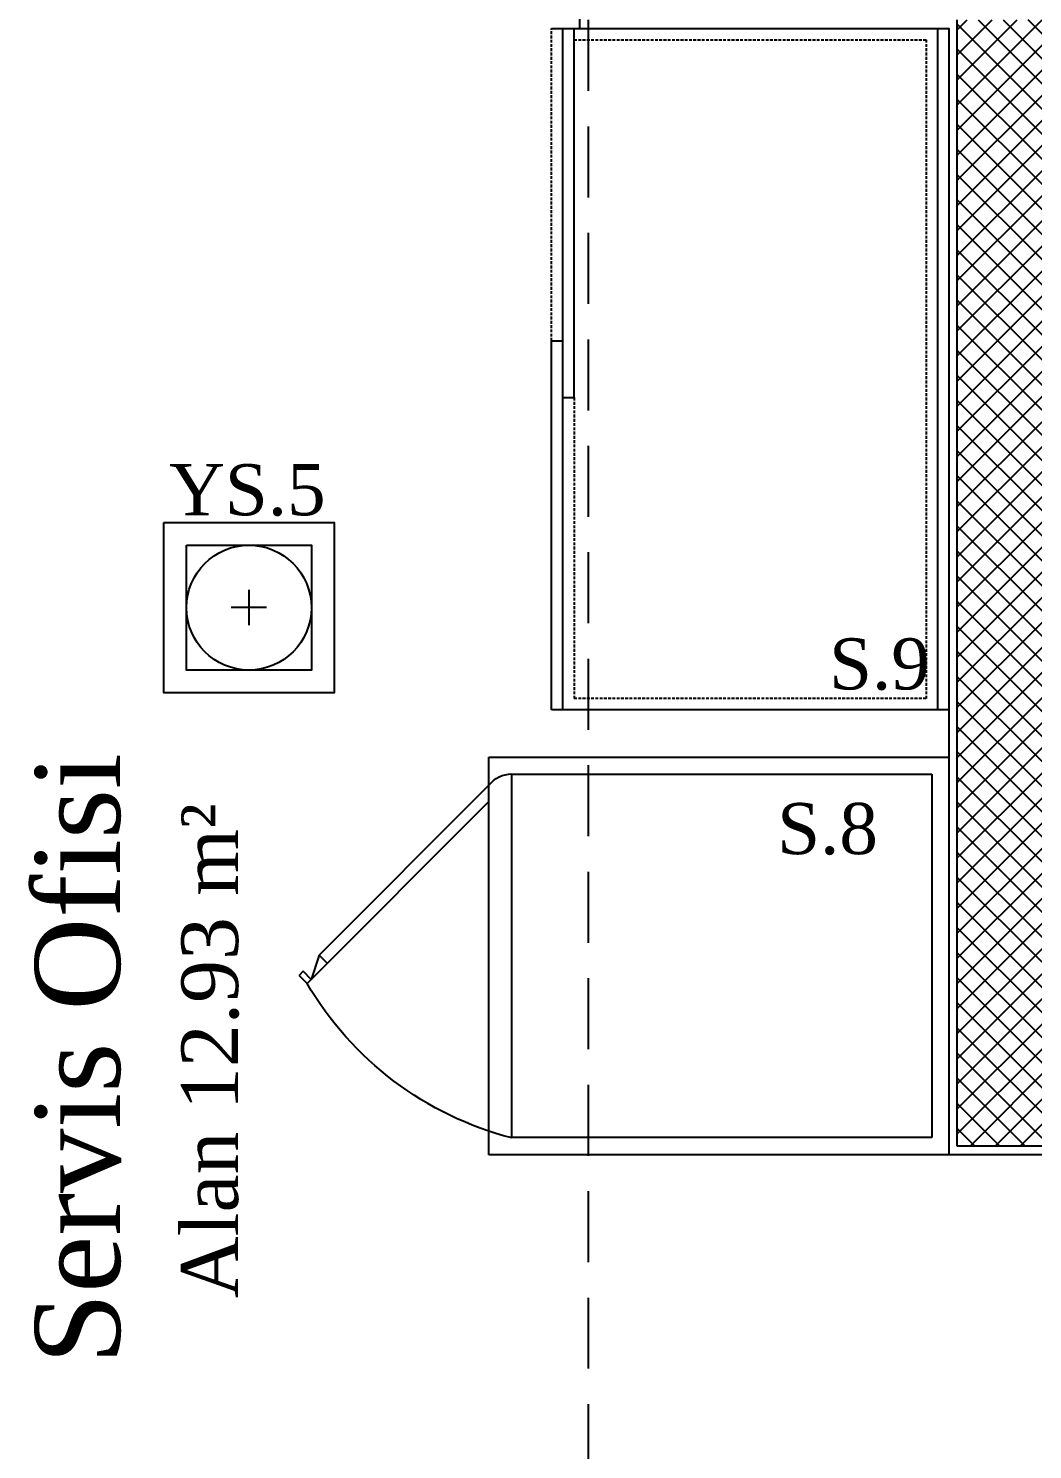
# Model space of a CAD drawing. Header units: millimetres. Extents: x -29311 to -3405, y 28913 to 42880.
# Drawn here: x -26065.9 to -25889, y 40031 to 40281.3 of the extents above; entities that cross this region are included whole.
import ezdxf
from ezdxf.enums import TextEntityAlignment as Align

# ---------------------------------------------------------------- set-up
doc = ezdxf.new("R2010")
doc.units = ezdxf.units.MM
doc.linetypes.add('DASHED', pattern=[0.75, 0.5, -0.25])
doc.linetypes.add('HIDDEN', pattern=[0.375, 0.25, -0.125])
for name, color, linetype in [('A-BA-HIDDEN', 136, 'HIDDEN'), ('A-DUVAR', 53, 'Continuous'), ('A-DUVAR-TARAMA', 251, 'Continuous'), ('A-MERDIVEN', 125, 'Continuous'), ('A-MK-SUZGEC', 126, 'Continuous'), ('A-SIVA-IC', 97, 'Continuous'), ('A-YAZI', 136, 'Continuous')]:
    doc.layers.add(name, color=color, linetype=linetype)
doc.layers.add('GRC-Ekipman', color=4, linetype='Continuous', lineweight=25)
doc.styles.add('YAZ-50', font='times.ttf', dxfattribs={"width": 0.9})

# ---------------------------------------------------------------- blocks, each defined once
blk = doc.blocks.new('Frenox Depo Tipi Dolpa Tek Kapı')
for p, q in [((70, 81), (0, 81)), ((0, 81), (0, 0)), ((70, 0), (70, 81)), ((0, 0), (70, 0))]:
    blk.add_line(p, q)
at = {"color": 251}
for p, q in [((67, 78), (3, 78)), ((3, 78), (3, 4)), ((67, 4), (67, 78)), ((3, 4), (67, 4))]:
    blk.add_line(p, q, dxfattribs=at)
at = {"color": 251, "linetype": 'Continuous'}
for p, q in [((2.95, 4), (67.05, 4)), ((62.22, 0), (30.17, -32.06)), ((65.05, 0), (35.11, -29.94)), ((35.11, -29.94), (30.87, -31.35)), ((33.7, -28.52), (35.11, -29.94)), ((30.17, -32.06), (31.58, -33.47)), ((30.87, -31.35), (32.29, -32.76)), ((32.29, -32.76), (31.58, -33.47))]:
    blk.add_line(p, q, dxfattribs=at)
for centre, radius, start, end in [((59.94, 18.71), 58.86, 194.4777, 239.613), ((61.96, 4.05), 5.1, 307.4032, 359.4667)]:
    blk.add_arc(centre, radius, start, end, dxfattribs=at)
blk = doc.blocks.new('DCT.120-70')
for p, q in [((-120, 0), (0, 0)), ((-120, -70), (-120, 0)), ((0, 0), (0, -70)), ((-120, -2), (0, -2)), ((-55, -66), (-120, -66)), ((-55, -68), (-55, -66)), ((0, -68), (-120, -68)), ((-65, -70), (-65, -68)), ((0, -70), (-65, -70))]:
    blk.add_line(p, q)
at = {"linetype": 'DASHED'}
for p, q in [((-118, -4), (-2, -4)), ((-118, -66), (-118, -4)), ((-2, -4), (-2, -66)), ((-55, -66), (-2, -66)), ((-65, -70), (-120, -70))]:
    blk.add_line(p, q, dxfattribs=at)
blk = doc.blocks.new('süzgeç')
at = {"layer": 'A-MK-SUZGEC'}
for points in [[(85730.95, 14926.1), (85760.95, 14926.1), (85760.95, 14896.1), (85730.95, 14896.1)], [(85734.95, 14922.1), (85756.95, 14922.1), (85756.95, 14900.1), (85734.95, 14900.1)]]:
    blk.add_lwpolyline(points, close=True, dxfattribs=at)
for points in [[(85745.95, 14914.21), (85745.95, 14907.99)], [(85749.06, 14911.1), (85742.84, 14911.1)]]:
    blk.add_lwpolyline(points, dxfattribs=at)
blk.add_circle((85745.95, 14911.1), 11, dxfattribs=at)
blk = doc.blocks.new('2. bodrum kat kirişileri')
at = {"layer": 'A-BA-HIDDEN', "ltscale": 50}
blk.add_lwpolyline([(976.63, -22109.94), (976.63, -22509.94)], dxfattribs=at)

msp = doc.modelspace()

# ---------------------------------------------------------------- hatches: boundary and pattern name
at = {"layer": 'A-DUVAR-TARAMA'}
h = msp.add_hatch(dxfattribs=at)
h.set_pattern_fill('ANSI37', color=256, scale=25, style=0)
h.set_pattern_definition([(45, (-75202.6075, 58858.546), (-2.2097087, 2.2097087), []), (135, (-75202.6075, 58858.546), (-2.2097087, -2.2097087), [])])
h.paths.add_polyline_path([(-25644.05, 40181.19), (-25659.05, 40181.19), (-25659.05, 40099.44), (-25887.28, 40099.44), (-25887.28, 40282.77), (-25902.28, 40282.77), (-25902.28, 40084.44), (-25907.28, 40084.44), (-25659.05, 40084.44), (-25659.05, 40041.89), (-25644.05, 40041.89)])
h.paths.add_polyline_path([(-25644.05, 40041.89), (-25659.05, 40041.89), (-25659.05, 39962.77), (-25644.05, 39962.77)])

# ---------------------------------------------------------------- linework, layer by layer
at = {"layer": 'A-DUVAR'}
for p, q in [((-25902.28, 40084.44), (-25902.28, 40282.77)), ((-25659.05, 40084.44), (-25902.28, 40084.44))]:
    msp.add_line(p, q, dxfattribs=at)
at = {"layer": 'A-SIVA-IC'}
for points in [[(-25968.78, 40281.26), (-25968.78, 40364.27), (-25885.78, 40364.27), (-25885.78, 40319.28), (-25877.88, 40319.28)], [(-25968.78, 40281.26), (-25903.78, 40281.26), (-25903.78, 40082.94)], [(-25785.55, 39857.39), (-25785.55, 39953.72), (-25660.55, 39953.72), (-25660.55, 40082.94), (-25903.78, 40082.94)]]:
    msp.add_lwpolyline(points, dxfattribs=at)

# ---------------------------------------------------------------- block references
at = {"layer": 'A-MERDIVEN'}
msp.add_blockref('2. bodrum kat kirişileri', (-26943.91, 62392.7), dxfattribs=at)
at = {"layer": 'A-MK-SUZGEC'}
msp.add_blockref('süzgeç', (-111773.03, 25268.17), dxfattribs=at)
at = {"layer": 'GRC-Ekipman', "rotation": 270}
msp.add_blockref('DCT.120-70', (-25903.78, 40161.26), dxfattribs=at)
at = {"layer": 'GRC-Ekipman', "xscale": -1, "rotation": 270}
msp.add_blockref('Frenox Depo Tipi Dolpa Tek Kapı', (-25984.78, 40082.94), dxfattribs=at)

# ---------------------------------------------------------------- texts
at = {"layer": 'A-YAZI', "color": 7, "style": 'YAZ-50'}
for s, p in [('YS.5', (-26027.35, 40195.54)), ('S.9', (-25915.98, 40164.87)), ('S.8', (-25925.13, 40135.87))]:
    msp.add_text(s, height=9, dxfattribs=at).set_placement(p, align=Align.CENTER)
at = {"layer": 'A-YAZI', "style": 'YAZ-50'}
for s, height, p in [('Servis Ofisi', 15, (-26049.81, 40099.82)), ('Alan 12.93 m²', 10, (-26029, 40101.24))]:
    msp.add_text(s, height=height, rotation=90, dxfattribs=at).set_placement(p, align=Align.CENTER)

doc.saveas('drawing.dxf')
